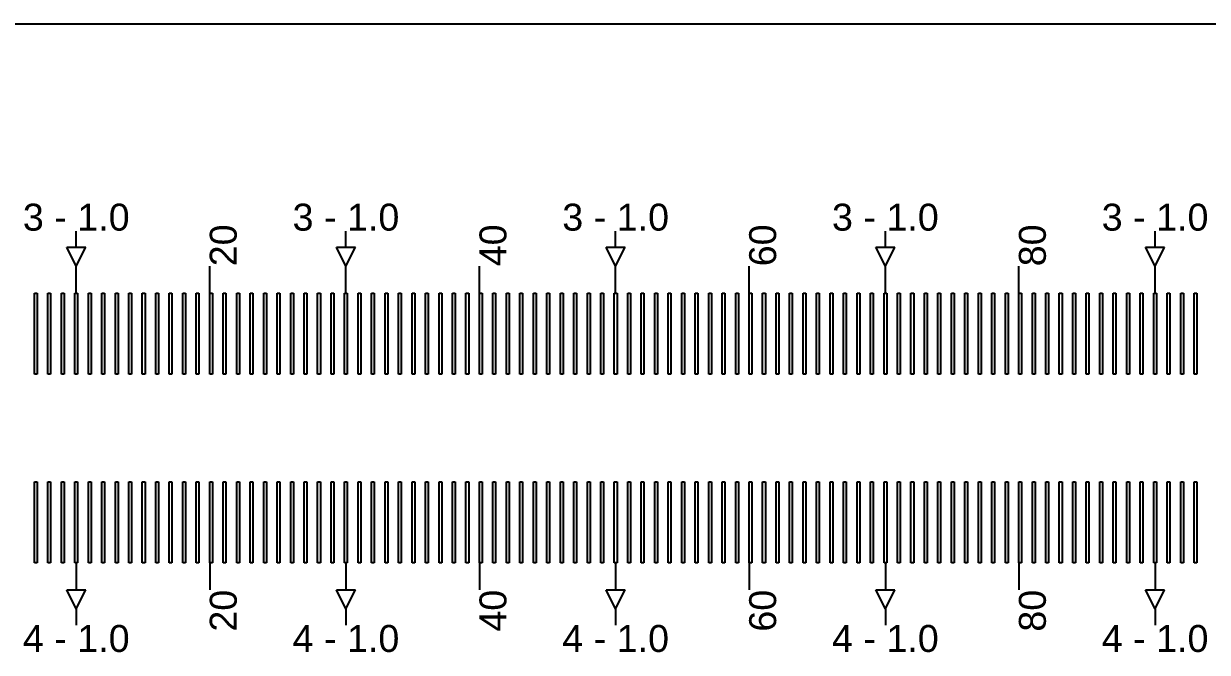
# Model space of a CAD drawing. Extents: x -119394 to 128420, y 74496 to 185496.
# Drawn here: x 12287.8 to 12726.7, y 156962.7 to 157195.9 of the extents above; entities that cross this region are included whole.
import ezdxf

# ---------------------------------------------------------------- set-up
doc = ezdxf.new("R2010")
doc.units = 13
doc.layers.add('CL - Label-1', color=120, linetype='Continuous')
doc.layers.add('CL - Label-2', color=132, linetype='Continuous')
doc.layers.add('CL - Sub-Micro', color=7, linetype='Continuous', true_color=0x47d1ff)
doc.styles.get("Standard").update_dxf_attribs({"font": 'arial.ttf'})

msp = doc.modelspace()

# ---------------------------------------------------------------- linework, layer by layer
for p, q in [((4356.79, 157195.86), (14856.79, 157195.86)), ((5281.79, 157195.86), (13931.79, 157195.86)), ((12307.29, 157112.94), (12307.29, 157118.94)), ((12407.29, 157112.94), (12407.29, 157118.94)), ((12507.29, 157112.94), (12507.29, 157118.94)), ((12607.29, 157112.94), (12607.29, 157118.94)), ((12707.29, 157112.94), (12707.29, 157118.94)), ((12307.29, 157095.86), (12307.29, 157105.86)), ((12356.79, 157095.86), (12356.79, 157105.86)), ((12407.29, 157095.86), (12407.29, 157105.86)), ((12456.79, 157095.86), (12456.79, 157105.86)), ((12507.29, 157095.86), (12507.29, 157105.86)), ((12556.79, 157095.86), (12556.79, 157105.86)), ((12607.29, 157095.86), (12607.29, 157105.86)), ((12656.79, 157095.86), (12656.79, 157105.86)), ((12707.29, 157095.86), (12707.29, 157105.86)), ((12307.29, 156995.86), (12307.29, 156985.86)), ((12356.79, 156995.86), (12356.79, 156985.86)), ((12407.29, 156995.86), (12407.29, 156985.86)), ((12456.79, 156995.86), (12456.79, 156985.86)), ((12507.29, 156995.86), (12507.29, 156985.86)), ((12556.79, 156995.86), (12556.79, 156985.86)), ((12607.29, 156995.86), (12607.29, 156985.86)), ((12656.79, 156995.86), (12656.79, 156985.86)), ((12707.29, 156995.86), (12707.29, 156985.86)), ((12307.29, 156978.79), (12307.29, 156972.79)), ((12407.29, 156978.79), (12407.29, 156972.79)), ((12507.29, 156978.79), (12507.29, 156972.79)), ((12607.29, 156978.79), (12607.29, 156972.79)), ((12707.29, 156978.79), (12707.29, 156972.79))]:
    msp.add_line(p, q)
at = {"layer": 'CL - Label-2'}
for p, q in [((12307.29, 157105.86), (12303.75, 157112.96)), ((12303.75, 157112.96), (12310.82, 157112.96)), ((12307.29, 157105.86), (12310.82, 157112.96)), ((12407.29, 157105.86), (12403.75, 157112.96)), ((12403.75, 157112.96), (12410.82, 157112.96)), ((12407.29, 157105.86), (12410.82, 157112.96)), ((12507.29, 157105.86), (12503.75, 157112.96)), ((12503.75, 157112.96), (12510.82, 157112.96)), ((12507.29, 157105.86), (12510.82, 157112.96)), ((12607.29, 157105.86), (12603.75, 157112.96)), ((12603.75, 157112.96), (12610.82, 157112.96)), ((12607.29, 157105.86), (12610.82, 157112.96)), ((12707.29, 157105.86), (12703.75, 157112.96)), ((12703.75, 157112.96), (12710.82, 157112.96)), ((12707.29, 157105.86), (12710.82, 157112.96)), ((12307.29, 156978.79), (12303.75, 156985.89)), ((12303.75, 156985.89), (12310.82, 156985.89)), ((12307.29, 156978.79), (12310.82, 156985.89)), ((12407.29, 156978.79), (12403.75, 156985.89)), ((12403.75, 156985.89), (12410.82, 156985.89)), ((12407.29, 156978.79), (12410.82, 156985.89)), ((12507.29, 156978.79), (12503.75, 156985.89)), ((12503.75, 156985.89), (12510.82, 156985.89)), ((12507.29, 156978.79), (12510.82, 156985.89)), ((12607.29, 156978.79), (12603.75, 156985.89)), ((12603.75, 156985.89), (12610.82, 156985.89)), ((12607.29, 156978.79), (12610.82, 156985.89)), ((12707.29, 156978.79), (12703.75, 156985.89)), ((12703.75, 156985.89), (12710.82, 156985.89)), ((12707.29, 156978.79), (12710.82, 156985.89))]:
    msp.add_line(p, q, dxfattribs=at)
at = {"layer": 'CL - Sub-Micro'}
for p, q in [((12291.79, 157095.86), (12292.79, 157095.86)), ((12291.79, 157065.86), (12291.79, 157095.86)), ((12292.79, 157095.86), (12292.79, 157065.86)), ((12296.79, 157095.86), (12297.79, 157095.86)), ((12296.79, 157065.86), (12296.79, 157095.86)), ((12297.79, 157095.86), (12297.79, 157065.86)), ((12301.79, 157095.86), (12302.79, 157095.86)), ((12301.79, 157065.86), (12301.79, 157095.86)), ((12302.79, 157095.86), (12302.79, 157065.86)), ((12306.79, 157095.86), (12307.79, 157095.86)), ((12306.79, 157065.86), (12306.79, 157095.86)), ((12307.79, 157095.86), (12307.79, 157065.86)), ((12311.79, 157095.86), (12312.79, 157095.86)), ((12311.79, 157065.86), (12311.79, 157095.86)), ((12312.79, 157095.86), (12312.79, 157065.86)), ((12316.79, 157095.86), (12317.79, 157095.86)), ((12316.79, 157065.86), (12316.79, 157095.86)), ((12317.79, 157095.86), (12317.79, 157065.86)), ((12321.79, 157095.86), (12322.79, 157095.86)), ((12321.79, 157065.86), (12321.79, 157095.86)), ((12322.79, 157095.86), (12322.79, 157065.86)), ((12326.79, 157095.86), (12327.79, 157095.86)), ((12326.79, 157065.86), (12326.79, 157095.86)), ((12327.79, 157095.86), (12327.79, 157065.86)), ((12331.79, 157095.86), (12332.79, 157095.86)), ((12331.79, 157065.86), (12331.79, 157095.86)), ((12332.79, 157095.86), (12332.79, 157065.86)), ((12336.79, 157095.86), (12337.79, 157095.86)), ((12336.79, 157065.86), (12336.79, 157095.86)), ((12337.79, 157095.86), (12337.79, 157065.86)), ((12341.79, 157095.86), (12342.79, 157095.86)), ((12341.79, 157065.86), (12341.79, 157095.86)), ((12342.79, 157095.86), (12342.79, 157065.86)), ((12346.79, 157095.86), (12347.79, 157095.86)), ((12346.79, 157065.86), (12346.79, 157095.86)), ((12347.79, 157095.86), (12347.79, 157065.86)), ((12351.79, 157095.86), (12352.79, 157095.86)), ((12351.79, 157065.86), (12351.79, 157095.86)), ((12352.79, 157095.86), (12352.79, 157065.86)), ((12356.79, 157095.86), (12357.79, 157095.86)), ((12356.79, 157065.86), (12356.79, 157095.86)), ((12357.79, 157095.86), (12357.79, 157065.86)), ((12361.79, 157095.86), (12362.79, 157095.86)), ((12361.79, 157065.86), (12361.79, 157095.86)), ((12362.79, 157095.86), (12362.79, 157065.86)), ((12366.79, 157095.86), (12367.79, 157095.86)), ((12366.79, 157065.86), (12366.79, 157095.86)), ((12367.79, 157095.86), (12367.79, 157065.86)), ((12371.79, 157095.86), (12372.79, 157095.86)), ((12371.79, 157065.86), (12371.79, 157095.86)), ((12372.79, 157095.86), (12372.79, 157065.86)), ((12376.79, 157095.86), (12377.79, 157095.86)), ((12376.79, 157065.86), (12376.79, 157095.86)), ((12377.79, 157095.86), (12377.79, 157065.86)), ((12381.79, 157095.86), (12382.79, 157095.86)), ((12381.79, 157065.86), (12381.79, 157095.86)), ((12382.79, 157095.86), (12382.79, 157065.86)), ((12386.79, 157095.86), (12387.79, 157095.86)), ((12386.79, 157065.86), (12386.79, 157095.86)), ((12387.79, 157095.86), (12387.79, 157065.86)), ((12391.79, 157095.86), (12392.79, 157095.86)), ((12391.79, 157065.86), (12391.79, 157095.86)), ((12392.79, 157095.86), (12392.79, 157065.86)), ((12396.79, 157095.86), (12397.79, 157095.86)), ((12396.79, 157065.86), (12396.79, 157095.86)), ((12397.79, 157095.86), (12397.79, 157065.86)), ((12401.79, 157095.86), (12402.79, 157095.86)), ((12401.79, 157065.86), (12401.79, 157095.86)), ((12402.79, 157095.86), (12402.79, 157065.86)), ((12406.79, 157095.86), (12407.79, 157095.86)), ((12406.79, 157065.86), (12406.79, 157095.86)), ((12407.79, 157095.86), (12407.79, 157065.86)), ((12411.79, 157095.86), (12412.79, 157095.86)), ((12411.79, 157065.86), (12411.79, 157095.86)), ((12412.79, 157095.86), (12412.79, 157065.86)), ((12416.79, 157095.86), (12417.79, 157095.86)), ((12416.79, 157065.86), (12416.79, 157095.86)), ((12417.79, 157095.86), (12417.79, 157065.86)), ((12421.79, 157095.86), (12422.79, 157095.86)), ((12421.79, 157065.86), (12421.79, 157095.86)), ((12422.79, 157095.86), (12422.79, 157065.86)), ((12426.79, 157095.86), (12427.79, 157095.86)), ((12426.79, 157065.86), (12426.79, 157095.86)), ((12427.79, 157095.86), (12427.79, 157065.86)), ((12431.79, 157095.86), (12432.79, 157095.86)), ((12431.79, 157065.86), (12431.79, 157095.86)), ((12432.79, 157095.86), (12432.79, 157065.86)), ((12436.79, 157095.86), (12437.79, 157095.86)), ((12436.79, 157065.86), (12436.79, 157095.86)), ((12437.79, 157095.86), (12437.79, 157065.86)), ((12441.79, 157095.86), (12442.79, 157095.86)), ((12441.79, 157065.86), (12441.79, 157095.86)), ((12442.79, 157095.86), (12442.79, 157065.86)), ((12446.79, 157095.86), (12447.79, 157095.86)), ((12446.79, 157065.86), (12446.79, 157095.86)), ((12447.79, 157095.86), (12447.79, 157065.86)), ((12451.79, 157095.86), (12452.79, 157095.86)), ((12451.79, 157065.86), (12451.79, 157095.86)), ((12452.79, 157095.86), (12452.79, 157065.86)), ((12456.79, 157095.86), (12457.79, 157095.86)), ((12456.79, 157065.86), (12456.79, 157095.86)), ((12457.79, 157095.86), (12457.79, 157065.86)), ((12461.79, 157095.86), (12462.79, 157095.86)), ((12461.79, 157065.86), (12461.79, 157095.86)), ((12462.79, 157095.86), (12462.79, 157065.86)), ((12466.79, 157095.86), (12467.79, 157095.86)), ((12466.79, 157065.86), (12466.79, 157095.86)), ((12467.79, 157095.86), (12467.79, 157065.86)), ((12471.79, 157095.86), (12472.79, 157095.86)), ((12471.79, 157065.86), (12471.79, 157095.86)), ((12472.79, 157095.86), (12472.79, 157065.86)), ((12476.79, 157095.86), (12477.79, 157095.86)), ((12476.79, 157065.86), (12476.79, 157095.86)), ((12477.79, 157095.86), (12477.79, 157065.86)), ((12481.79, 157095.86), (12482.79, 157095.86)), ((12481.79, 157065.86), (12481.79, 157095.86)), ((12482.79, 157095.86), (12482.79, 157065.86)), ((12486.79, 157095.86), (12487.79, 157095.86)), ((12486.79, 157065.86), (12486.79, 157095.86)), ((12487.79, 157095.86), (12487.79, 157065.86)), ((12491.79, 157095.86), (12492.79, 157095.86)), ((12491.79, 157065.86), (12491.79, 157095.86)), ((12492.79, 157095.86), (12492.79, 157065.86)), ((12496.79, 157095.86), (12497.79, 157095.86)), ((12496.79, 157065.86), (12496.79, 157095.86)), ((12497.79, 157095.86), (12497.79, 157065.86)), ((12501.79, 157095.86), (12502.79, 157095.86)), ((12501.79, 157065.86), (12501.79, 157095.86)), ((12502.79, 157095.86), (12502.79, 157065.86)), ((12506.79, 157095.86), (12507.79, 157095.86)), ((12506.79, 157065.86), (12506.79, 157095.86)), ((12507.79, 157095.86), (12507.79, 157065.86)), ((12511.79, 157095.86), (12512.79, 157095.86)), ((12511.79, 157065.86), (12511.79, 157095.86)), ((12512.79, 157095.86), (12512.79, 157065.86)), ((12516.79, 157095.86), (12517.79, 157095.86)), ((12516.79, 157065.86), (12516.79, 157095.86)), ((12517.79, 157095.86), (12517.79, 157065.86)), ((12521.79, 157095.86), (12522.79, 157095.86)), ((12521.79, 157065.86), (12521.79, 157095.86)), ((12522.79, 157095.86), (12522.79, 157065.86)), ((12526.79, 157095.86), (12527.79, 157095.86)), ((12526.79, 157065.86), (12526.79, 157095.86)), ((12527.79, 157095.86), (12527.79, 157065.86)), ((12531.79, 157095.86), (12532.79, 157095.86)), ((12531.79, 157065.86), (12531.79, 157095.86)), ((12532.79, 157095.86), (12532.79, 157065.86)), ((12536.79, 157095.86), (12537.79, 157095.86)), ((12536.79, 157065.86), (12536.79, 157095.86)), ((12537.79, 157095.86), (12537.79, 157065.86)), ((12541.79, 157095.86), (12542.79, 157095.86)), ((12541.79, 157065.86), (12541.79, 157095.86)), ((12542.79, 157095.86), (12542.79, 157065.86)), ((12546.79, 157095.86), (12547.79, 157095.86)), ((12546.79, 157065.86), (12546.79, 157095.86)), ((12547.79, 157095.86), (12547.79, 157065.86)), ((12551.79, 157095.86), (12552.79, 157095.86)), ((12551.79, 157065.86), (12551.79, 157095.86)), ((12552.79, 157095.86), (12552.79, 157065.86)), ((12556.79, 157095.86), (12557.79, 157095.86)), ((12556.79, 157065.86), (12556.79, 157095.86)), ((12557.79, 157095.86), (12557.79, 157065.86)), ((12561.79, 157095.86), (12562.79, 157095.86)), ((12561.79, 157065.86), (12561.79, 157095.86)), ((12562.79, 157095.86), (12562.79, 157065.86)), ((12566.79, 157095.86), (12567.79, 157095.86)), ((12566.79, 157065.86), (12566.79, 157095.86)), ((12567.79, 157095.86), (12567.79, 157065.86)), ((12571.79, 157095.86), (12572.79, 157095.86)), ((12571.79, 157065.86), (12571.79, 157095.86)), ((12572.79, 157095.86), (12572.79, 157065.86)), ((12576.79, 157095.86), (12577.79, 157095.86)), ((12576.79, 157065.86), (12576.79, 157095.86)), ((12577.79, 157095.86), (12577.79, 157065.86)), ((12581.79, 157095.86), (12582.79, 157095.86)), ((12581.79, 157065.86), (12581.79, 157095.86)), ((12582.79, 157095.86), (12582.79, 157065.86)), ((12586.79, 157095.86), (12587.79, 157095.86)), ((12586.79, 157065.86), (12586.79, 157095.86)), ((12587.79, 157095.86), (12587.79, 157065.86)), ((12591.79, 157095.86), (12592.79, 157095.86)), ((12591.79, 157065.86), (12591.79, 157095.86)), ((12592.79, 157095.86), (12592.79, 157065.86)), ((12596.79, 157095.86), (12597.79, 157095.86)), ((12596.79, 157065.86), (12596.79, 157095.86)), ((12597.79, 157095.86), (12597.79, 157065.86)), ((12601.79, 157095.86), (12602.79, 157095.86)), ((12601.79, 157065.86), (12601.79, 157095.86)), ((12602.79, 157095.86), (12602.79, 157065.86)), ((12606.79, 157095.86), (12607.79, 157095.86)), ((12606.79, 157065.86), (12606.79, 157095.86)), ((12607.79, 157095.86), (12607.79, 157065.86)), ((12611.79, 157095.86), (12612.79, 157095.86)), ((12611.79, 157065.86), (12611.79, 157095.86)), ((12612.79, 157095.86), (12612.79, 157065.86)), ((12616.79, 157095.86), (12617.79, 157095.86)), ((12616.79, 157065.86), (12616.79, 157095.86)), ((12617.79, 157095.86), (12617.79, 157065.86)), ((12621.79, 157095.86), (12622.79, 157095.86)), ((12621.79, 157065.86), (12621.79, 157095.86)), ((12622.79, 157095.86), (12622.79, 157065.86)), ((12626.79, 157095.86), (12627.79, 157095.86)), ((12626.79, 157065.86), (12626.79, 157095.86)), ((12627.79, 157095.86), (12627.79, 157065.86)), ((12631.79, 157095.86), (12632.79, 157095.86)), ((12631.79, 157065.86), (12631.79, 157095.86)), ((12632.79, 157095.86), (12632.79, 157065.86)), ((12636.79, 157095.86), (12637.79, 157095.86)), ((12636.79, 157065.86), (12636.79, 157095.86)), ((12637.79, 157095.86), (12637.79, 157065.86)), ((12641.79, 157095.86), (12642.79, 157095.86)), ((12641.79, 157065.86), (12641.79, 157095.86)), ((12642.79, 157095.86), (12642.79, 157065.86)), ((12646.79, 157095.86), (12647.79, 157095.86)), ((12646.79, 157065.86), (12646.79, 157095.86)), ((12647.79, 157095.86), (12647.79, 157065.86)), ((12651.79, 157095.86), (12652.79, 157095.86)), ((12651.79, 157065.86), (12651.79, 157095.86)), ((12652.79, 157095.86), (12652.79, 157065.86)), ((12656.79, 157095.86), (12657.79, 157095.86)), ((12656.79, 157065.86), (12656.79, 157095.86)), ((12657.79, 157095.86), (12657.79, 157065.86)), ((12661.79, 157095.86), (12662.79, 157095.86)), ((12661.79, 157065.86), (12661.79, 157095.86)), ((12662.79, 157095.86), (12662.79, 157065.86)), ((12666.79, 157095.86), (12667.79, 157095.86)), ((12666.79, 157065.86), (12666.79, 157095.86)), ((12667.79, 157095.86), (12667.79, 157065.86)), ((12671.79, 157095.86), (12672.79, 157095.86)), ((12671.79, 157065.86), (12671.79, 157095.86)), ((12672.79, 157095.86), (12672.79, 157065.86)), ((12676.79, 157095.86), (12677.79, 157095.86)), ((12676.79, 157065.86), (12676.79, 157095.86)), ((12677.79, 157095.86), (12677.79, 157065.86)), ((12681.79, 157095.86), (12682.79, 157095.86)), ((12681.79, 157065.86), (12681.79, 157095.86)), ((12682.79, 157095.86), (12682.79, 157065.86)), ((12686.79, 157095.86), (12687.79, 157095.86)), ((12686.79, 157065.86), (12686.79, 157095.86)), ((12687.79, 157095.86), (12687.79, 157065.86)), ((12691.79, 157095.86), (12692.79, 157095.86)), ((12691.79, 157065.86), (12691.79, 157095.86)), ((12692.79, 157095.86), (12692.79, 157065.86)), ((12696.79, 157095.86), (12697.79, 157095.86)), ((12696.79, 157065.86), (12696.79, 157095.86)), ((12697.79, 157095.86), (12697.79, 157065.86)), ((12701.79, 157095.86), (12702.79, 157095.86)), ((12701.79, 157065.86), (12701.79, 157095.86)), ((12702.79, 157095.86), (12702.79, 157065.86)), ((12706.79, 157095.86), (12707.79, 157095.86)), ((12706.79, 157065.86), (12706.79, 157095.86)), ((12707.79, 157095.86), (12707.79, 157065.86)), ((12711.79, 157095.86), (12712.79, 157095.86)), ((12711.79, 157065.86), (12711.79, 157095.86)), ((12712.79, 157095.86), (12712.79, 157065.86)), ((12716.79, 157095.86), (12717.79, 157095.86)), ((12716.79, 157065.86), (12716.79, 157095.86)), ((12717.79, 157095.86), (12717.79, 157065.86)), ((12721.79, 157095.86), (12722.79, 157095.86)), ((12721.79, 157065.86), (12721.79, 157095.86)), ((12722.79, 157095.86), (12722.79, 157065.86)), ((12292.79, 157065.86), (12291.79, 157065.86)), ((12297.79, 157065.86), (12296.79, 157065.86)), ((12302.79, 157065.86), (12301.79, 157065.86)), ((12307.79, 157065.86), (12306.79, 157065.86)), ((12312.79, 157065.86), (12311.79, 157065.86)), ((12317.79, 157065.86), (12316.79, 157065.86)), ((12322.79, 157065.86), (12321.79, 157065.86)), ((12327.79, 157065.86), (12326.79, 157065.86)), ((12332.79, 157065.86), (12331.79, 157065.86)), ((12337.79, 157065.86), (12336.79, 157065.86)), ((12342.79, 157065.86), (12341.79, 157065.86)), ((12347.79, 157065.86), (12346.79, 157065.86)), ((12352.79, 157065.86), (12351.79, 157065.86)), ((12357.79, 157065.86), (12356.79, 157065.86)), ((12362.79, 157065.86), (12361.79, 157065.86)), ((12367.79, 157065.86), (12366.79, 157065.86)), ((12372.79, 157065.86), (12371.79, 157065.86)), ((12377.79, 157065.86), (12376.79, 157065.86)), ((12382.79, 157065.86), (12381.79, 157065.86)), ((12387.79, 157065.86), (12386.79, 157065.86)), ((12392.79, 157065.86), (12391.79, 157065.86)), ((12397.79, 157065.86), (12396.79, 157065.86)), ((12402.79, 157065.86), (12401.79, 157065.86)), ((12407.79, 157065.86), (12406.79, 157065.86)), ((12412.79, 157065.86), (12411.79, 157065.86)), ((12417.79, 157065.86), (12416.79, 157065.86)), ((12422.79, 157065.86), (12421.79, 157065.86)), ((12427.79, 157065.86), (12426.79, 157065.86)), ((12432.79, 157065.86), (12431.79, 157065.86)), ((12437.79, 157065.86), (12436.79, 157065.86)), ((12442.79, 157065.86), (12441.79, 157065.86)), ((12447.79, 157065.86), (12446.79, 157065.86)), ((12452.79, 157065.86), (12451.79, 157065.86)), ((12457.79, 157065.86), (12456.79, 157065.86)), ((12462.79, 157065.86), (12461.79, 157065.86)), ((12467.79, 157065.86), (12466.79, 157065.86)), ((12472.79, 157065.86), (12471.79, 157065.86)), ((12477.79, 157065.86), (12476.79, 157065.86)), ((12482.79, 157065.86), (12481.79, 157065.86)), ((12487.79, 157065.86), (12486.79, 157065.86)), ((12492.79, 157065.86), (12491.79, 157065.86)), ((12497.79, 157065.86), (12496.79, 157065.86)), ((12502.79, 157065.86), (12501.79, 157065.86)), ((12507.79, 157065.86), (12506.79, 157065.86)), ((12512.79, 157065.86), (12511.79, 157065.86)), ((12517.79, 157065.86), (12516.79, 157065.86)), ((12522.79, 157065.86), (12521.79, 157065.86)), ((12527.79, 157065.86), (12526.79, 157065.86)), ((12532.79, 157065.86), (12531.79, 157065.86)), ((12537.79, 157065.86), (12536.79, 157065.86)), ((12542.79, 157065.86), (12541.79, 157065.86)), ((12547.79, 157065.86), (12546.79, 157065.86)), ((12552.79, 157065.86), (12551.79, 157065.86)), ((12557.79, 157065.86), (12556.79, 157065.86)), ((12562.79, 157065.86), (12561.79, 157065.86)), ((12567.79, 157065.86), (12566.79, 157065.86)), ((12572.79, 157065.86), (12571.79, 157065.86)), ((12577.79, 157065.86), (12576.79, 157065.86)), ((12582.79, 157065.86), (12581.79, 157065.86)), ((12587.79, 157065.86), (12586.79, 157065.86)), ((12592.79, 157065.86), (12591.79, 157065.86)), ((12597.79, 157065.86), (12596.79, 157065.86)), ((12602.79, 157065.86), (12601.79, 157065.86)), ((12607.79, 157065.86), (12606.79, 157065.86)), ((12612.79, 157065.86), (12611.79, 157065.86)), ((12617.79, 157065.86), (12616.79, 157065.86)), ((12622.79, 157065.86), (12621.79, 157065.86)), ((12627.79, 157065.86), (12626.79, 157065.86)), ((12632.79, 157065.86), (12631.79, 157065.86)), ((12637.79, 157065.86), (12636.79, 157065.86)), ((12642.79, 157065.86), (12641.79, 157065.86)), ((12647.79, 157065.86), (12646.79, 157065.86)), ((12652.79, 157065.86), (12651.79, 157065.86)), ((12657.79, 157065.86), (12656.79, 157065.86)), ((12662.79, 157065.86), (12661.79, 157065.86)), ((12667.79, 157065.86), (12666.79, 157065.86)), ((12672.79, 157065.86), (12671.79, 157065.86)), ((12677.79, 157065.86), (12676.79, 157065.86)), ((12682.79, 157065.86), (12681.79, 157065.86)), ((12687.79, 157065.86), (12686.79, 157065.86)), ((12692.79, 157065.86), (12691.79, 157065.86)), ((12697.79, 157065.86), (12696.79, 157065.86)), ((12702.79, 157065.86), (12701.79, 157065.86)), ((12707.79, 157065.86), (12706.79, 157065.86)), ((12712.79, 157065.86), (12711.79, 157065.86)), ((12717.79, 157065.86), (12716.79, 157065.86)), ((12722.79, 157065.86), (12721.79, 157065.86)), ((12291.79, 157025.86), (12292.79, 157025.86)), ((12291.79, 156995.86), (12291.79, 157025.86)), ((12292.79, 157025.86), (12292.79, 156995.86)), ((12296.79, 157025.86), (12297.79, 157025.86)), ((12296.79, 156995.86), (12296.79, 157025.86)), ((12297.79, 157025.86), (12297.79, 156995.86)), ((12301.79, 157025.86), (12302.79, 157025.86)), ((12301.79, 156995.86), (12301.79, 157025.86)), ((12302.79, 157025.86), (12302.79, 156995.86)), ((12306.79, 157025.86), (12307.79, 157025.86)), ((12306.79, 156995.86), (12306.79, 157025.86)), ((12307.79, 157025.86), (12307.79, 156995.86)), ((12311.79, 157025.86), (12312.79, 157025.86)), ((12311.79, 156995.86), (12311.79, 157025.86)), ((12312.79, 157025.86), (12312.79, 156995.86)), ((12316.79, 157025.86), (12317.79, 157025.86)), ((12316.79, 156995.86), (12316.79, 157025.86)), ((12317.79, 157025.86), (12317.79, 156995.86)), ((12321.79, 157025.86), (12322.79, 157025.86)), ((12321.79, 156995.86), (12321.79, 157025.86)), ((12322.79, 157025.86), (12322.79, 156995.86)), ((12326.79, 157025.86), (12327.79, 157025.86)), ((12326.79, 156995.86), (12326.79, 157025.86)), ((12327.79, 157025.86), (12327.79, 156995.86)), ((12331.79, 157025.86), (12332.79, 157025.86)), ((12331.79, 156995.86), (12331.79, 157025.86)), ((12332.79, 157025.86), (12332.79, 156995.86)), ((12336.79, 157025.86), (12337.79, 157025.86)), ((12336.79, 156995.86), (12336.79, 157025.86)), ((12337.79, 157025.86), (12337.79, 156995.86)), ((12341.79, 157025.86), (12342.79, 157025.86)), ((12341.79, 156995.86), (12341.79, 157025.86)), ((12342.79, 157025.86), (12342.79, 156995.86)), ((12346.79, 157025.86), (12347.79, 157025.86)), ((12346.79, 156995.86), (12346.79, 157025.86)), ((12347.79, 157025.86), (12347.79, 156995.86)), ((12351.79, 157025.86), (12352.79, 157025.86)), ((12351.79, 156995.86), (12351.79, 157025.86)), ((12352.79, 157025.86), (12352.79, 156995.86)), ((12356.79, 157025.86), (12357.79, 157025.86)), ((12356.79, 156995.86), (12356.79, 157025.86)), ((12357.79, 157025.86), (12357.79, 156995.86)), ((12361.79, 157025.86), (12362.79, 157025.86)), ((12361.79, 156995.86), (12361.79, 157025.86)), ((12362.79, 157025.86), (12362.79, 156995.86)), ((12366.79, 157025.86), (12367.79, 157025.86)), ((12366.79, 156995.86), (12366.79, 157025.86)), ((12367.79, 157025.86), (12367.79, 156995.86)), ((12371.79, 157025.86), (12372.79, 157025.86)), ((12371.79, 156995.86), (12371.79, 157025.86)), ((12372.79, 157025.86), (12372.79, 156995.86)), ((12376.79, 157025.86), (12377.79, 157025.86)), ((12376.79, 156995.86), (12376.79, 157025.86)), ((12377.79, 157025.86), (12377.79, 156995.86)), ((12381.79, 157025.86), (12382.79, 157025.86)), ((12381.79, 156995.86), (12381.79, 157025.86)), ((12382.79, 157025.86), (12382.79, 156995.86)), ((12386.79, 157025.86), (12387.79, 157025.86)), ((12386.79, 156995.86), (12386.79, 157025.86)), ((12387.79, 157025.86), (12387.79, 156995.86)), ((12391.79, 157025.86), (12392.79, 157025.86)), ((12391.79, 156995.86), (12391.79, 157025.86)), ((12392.79, 157025.86), (12392.79, 156995.86)), ((12396.79, 157025.86), (12397.79, 157025.86)), ((12396.79, 156995.86), (12396.79, 157025.86)), ((12397.79, 157025.86), (12397.79, 156995.86)), ((12401.79, 157025.86), (12402.79, 157025.86)), ((12401.79, 156995.86), (12401.79, 157025.86)), ((12402.79, 157025.86), (12402.79, 156995.86)), ((12406.79, 157025.86), (12407.79, 157025.86)), ((12406.79, 156995.86), (12406.79, 157025.86)), ((12407.79, 157025.86), (12407.79, 156995.86)), ((12411.79, 157025.86), (12412.79, 157025.86)), ((12411.79, 156995.86), (12411.79, 157025.86)), ((12412.79, 157025.86), (12412.79, 156995.86)), ((12416.79, 157025.86), (12417.79, 157025.86)), ((12416.79, 156995.86), (12416.79, 157025.86)), ((12417.79, 157025.86), (12417.79, 156995.86)), ((12421.79, 157025.86), (12422.79, 157025.86)), ((12421.79, 156995.86), (12421.79, 157025.86)), ((12422.79, 157025.86), (12422.79, 156995.86)), ((12426.79, 157025.86), (12427.79, 157025.86)), ((12426.79, 156995.86), (12426.79, 157025.86)), ((12427.79, 157025.86), (12427.79, 156995.86)), ((12431.79, 157025.86), (12432.79, 157025.86)), ((12431.79, 156995.86), (12431.79, 157025.86)), ((12432.79, 157025.86), (12432.79, 156995.86)), ((12436.79, 157025.86), (12437.79, 157025.86)), ((12436.79, 156995.86), (12436.79, 157025.86)), ((12437.79, 157025.86), (12437.79, 156995.86)), ((12441.79, 157025.86), (12442.79, 157025.86)), ((12441.79, 156995.86), (12441.79, 157025.86)), ((12442.79, 157025.86), (12442.79, 156995.86)), ((12446.79, 157025.86), (12447.79, 157025.86)), ((12446.79, 156995.86), (12446.79, 157025.86)), ((12447.79, 157025.86), (12447.79, 156995.86)), ((12451.79, 157025.86), (12452.79, 157025.86)), ((12451.79, 156995.86), (12451.79, 157025.86)), ((12452.79, 157025.86), (12452.79, 156995.86)), ((12456.79, 157025.86), (12457.79, 157025.86)), ((12456.79, 156995.86), (12456.79, 157025.86)), ((12457.79, 157025.86), (12457.79, 156995.86)), ((12461.79, 157025.86), (12462.79, 157025.86)), ((12461.79, 156995.86), (12461.79, 157025.86)), ((12462.79, 157025.86), (12462.79, 156995.86)), ((12466.79, 157025.86), (12467.79, 157025.86)), ((12466.79, 156995.86), (12466.79, 157025.86)), ((12467.79, 157025.86), (12467.79, 156995.86)), ((12471.79, 157025.86), (12472.79, 157025.86)), ((12471.79, 156995.86), (12471.79, 157025.86)), ((12472.79, 157025.86), (12472.79, 156995.86)), ((12476.79, 157025.86), (12477.79, 157025.86)), ((12476.79, 156995.86), (12476.79, 157025.86)), ((12477.79, 157025.86), (12477.79, 156995.86)), ((12481.79, 157025.86), (12482.79, 157025.86)), ((12481.79, 156995.86), (12481.79, 157025.86)), ((12482.79, 157025.86), (12482.79, 156995.86)), ((12486.79, 157025.86), (12487.79, 157025.86)), ((12486.79, 156995.86), (12486.79, 157025.86)), ((12487.79, 157025.86), (12487.79, 156995.86)), ((12491.79, 157025.86), (12492.79, 157025.86)), ((12491.79, 156995.86), (12491.79, 157025.86)), ((12492.79, 157025.86), (12492.79, 156995.86)), ((12496.79, 157025.86), (12497.79, 157025.86)), ((12496.79, 156995.86), (12496.79, 157025.86)), ((12497.79, 157025.86), (12497.79, 156995.86)), ((12501.79, 157025.86), (12502.79, 157025.86)), ((12501.79, 156995.86), (12501.79, 157025.86)), ((12502.79, 157025.86), (12502.79, 156995.86)), ((12506.79, 157025.86), (12507.79, 157025.86)), ((12506.79, 156995.86), (12506.79, 157025.86)), ((12507.79, 157025.86), (12507.79, 156995.86)), ((12511.79, 157025.86), (12512.79, 157025.86)), ((12511.79, 156995.86), (12511.79, 157025.86)), ((12512.79, 157025.86), (12512.79, 156995.86)), ((12516.79, 157025.86), (12517.79, 157025.86)), ((12516.79, 156995.86), (12516.79, 157025.86)), ((12517.79, 157025.86), (12517.79, 156995.86)), ((12521.79, 157025.86), (12522.79, 157025.86)), ((12521.79, 156995.86), (12521.79, 157025.86)), ((12522.79, 157025.86), (12522.79, 156995.86)), ((12526.79, 157025.86), (12527.79, 157025.86)), ((12526.79, 156995.86), (12526.79, 157025.86)), ((12527.79, 157025.86), (12527.79, 156995.86)), ((12531.79, 157025.86), (12532.79, 157025.86)), ((12531.79, 156995.86), (12531.79, 157025.86)), ((12532.79, 157025.86), (12532.79, 156995.86)), ((12536.79, 157025.86), (12537.79, 157025.86)), ((12536.79, 156995.86), (12536.79, 157025.86)), ((12537.79, 157025.86), (12537.79, 156995.86)), ((12541.79, 157025.86), (12542.79, 157025.86)), ((12541.79, 156995.86), (12541.79, 157025.86)), ((12542.79, 157025.86), (12542.79, 156995.86)), ((12546.79, 157025.86), (12547.79, 157025.86)), ((12546.79, 156995.86), (12546.79, 157025.86)), ((12547.79, 157025.86), (12547.79, 156995.86)), ((12551.79, 157025.86), (12552.79, 157025.86)), ((12551.79, 156995.86), (12551.79, 157025.86)), ((12552.79, 157025.86), (12552.79, 156995.86)), ((12556.79, 157025.86), (12557.79, 157025.86)), ((12556.79, 156995.86), (12556.79, 157025.86)), ((12557.79, 157025.86), (12557.79, 156995.86)), ((12561.79, 157025.86), (12562.79, 157025.86)), ((12561.79, 156995.86), (12561.79, 157025.86)), ((12562.79, 157025.86), (12562.79, 156995.86)), ((12566.79, 157025.86), (12567.79, 157025.86)), ((12566.79, 156995.86), (12566.79, 157025.86)), ((12567.79, 157025.86), (12567.79, 156995.86)), ((12571.79, 157025.86), (12572.79, 157025.86)), ((12571.79, 156995.86), (12571.79, 157025.86)), ((12572.79, 157025.86), (12572.79, 156995.86)), ((12576.79, 157025.86), (12577.79, 157025.86)), ((12576.79, 156995.86), (12576.79, 157025.86)), ((12577.79, 157025.86), (12577.79, 156995.86)), ((12581.79, 157025.86), (12582.79, 157025.86)), ((12581.79, 156995.86), (12581.79, 157025.86)), ((12582.79, 157025.86), (12582.79, 156995.86)), ((12586.79, 157025.86), (12587.79, 157025.86)), ((12586.79, 156995.86), (12586.79, 157025.86)), ((12587.79, 157025.86), (12587.79, 156995.86)), ((12591.79, 157025.86), (12592.79, 157025.86)), ((12591.79, 156995.86), (12591.79, 157025.86)), ((12592.79, 157025.86), (12592.79, 156995.86)), ((12596.79, 157025.86), (12597.79, 157025.86)), ((12596.79, 156995.86), (12596.79, 157025.86)), ((12597.79, 157025.86), (12597.79, 156995.86)), ((12601.79, 157025.86), (12602.79, 157025.86)), ((12601.79, 156995.86), (12601.79, 157025.86)), ((12602.79, 157025.86), (12602.79, 156995.86)), ((12606.79, 157025.86), (12607.79, 157025.86)), ((12606.79, 156995.86), (12606.79, 157025.86)), ((12607.79, 157025.86), (12607.79, 156995.86)), ((12611.79, 157025.86), (12612.79, 157025.86)), ((12611.79, 156995.86), (12611.79, 157025.86)), ((12612.79, 157025.86), (12612.79, 156995.86)), ((12616.79, 157025.86), (12617.79, 157025.86)), ((12616.79, 156995.86), (12616.79, 157025.86)), ((12617.79, 157025.86), (12617.79, 156995.86)), ((12621.79, 157025.86), (12622.79, 157025.86)), ((12621.79, 156995.86), (12621.79, 157025.86)), ((12622.79, 157025.86), (12622.79, 156995.86)), ((12626.79, 157025.86), (12627.79, 157025.86)), ((12626.79, 156995.86), (12626.79, 157025.86)), ((12627.79, 157025.86), (12627.79, 156995.86)), ((12631.79, 157025.86), (12632.79, 157025.86)), ((12631.79, 156995.86), (12631.79, 157025.86)), ((12632.79, 157025.86), (12632.79, 156995.86)), ((12636.79, 157025.86), (12637.79, 157025.86)), ((12636.79, 156995.86), (12636.79, 157025.86)), ((12637.79, 157025.86), (12637.79, 156995.86)), ((12641.79, 157025.86), (12642.79, 157025.86)), ((12641.79, 156995.86), (12641.79, 157025.86)), ((12642.79, 157025.86), (12642.79, 156995.86)), ((12646.79, 157025.86), (12647.79, 157025.86)), ((12646.79, 156995.86), (12646.79, 157025.86)), ((12647.79, 157025.86), (12647.79, 156995.86)), ((12651.79, 157025.86), (12652.79, 157025.86)), ((12651.79, 156995.86), (12651.79, 157025.86)), ((12652.79, 157025.86), (12652.79, 156995.86)), ((12656.79, 157025.86), (12657.79, 157025.86)), ((12656.79, 156995.86), (12656.79, 157025.86)), ((12657.79, 157025.86), (12657.79, 156995.86)), ((12661.79, 157025.86), (12662.79, 157025.86)), ((12661.79, 156995.86), (12661.79, 157025.86)), ((12662.79, 157025.86), (12662.79, 156995.86)), ((12666.79, 157025.86), (12667.79, 157025.86)), ((12666.79, 156995.86), (12666.79, 157025.86)), ((12667.79, 157025.86), (12667.79, 156995.86)), ((12671.79, 157025.86), (12672.79, 157025.86)), ((12671.79, 156995.86), (12671.79, 157025.86)), ((12672.79, 157025.86), (12672.79, 156995.86)), ((12676.79, 157025.86), (12677.79, 157025.86)), ((12676.79, 156995.86), (12676.79, 157025.86)), ((12677.79, 157025.86), (12677.79, 156995.86)), ((12681.79, 157025.86), (12682.79, 157025.86)), ((12681.79, 156995.86), (12681.79, 157025.86)), ((12682.79, 157025.86), (12682.79, 156995.86)), ((12686.79, 157025.86), (12687.79, 157025.86)), ((12686.79, 156995.86), (12686.79, 157025.86)), ((12687.79, 157025.86), (12687.79, 156995.86)), ((12691.79, 157025.86), (12692.79, 157025.86)), ((12691.79, 156995.86), (12691.79, 157025.86)), ((12692.79, 157025.86), (12692.79, 156995.86)), ((12696.79, 157025.86), (12697.79, 157025.86)), ((12696.79, 156995.86), (12696.79, 157025.86)), ((12697.79, 157025.86), (12697.79, 156995.86)), ((12701.79, 157025.86), (12702.79, 157025.86)), ((12701.79, 156995.86), (12701.79, 157025.86)), ((12702.79, 157025.86), (12702.79, 156995.86)), ((12706.79, 157025.86), (12707.79, 157025.86)), ((12706.79, 156995.86), (12706.79, 157025.86)), ((12707.79, 157025.86), (12707.79, 156995.86)), ((12711.79, 157025.86), (12712.79, 157025.86)), ((12711.79, 156995.86), (12711.79, 157025.86)), ((12712.79, 157025.86), (12712.79, 156995.86)), ((12716.79, 157025.86), (12717.79, 157025.86)), ((12716.79, 156995.86), (12716.79, 157025.86)), ((12717.79, 157025.86), (12717.79, 156995.86)), ((12721.79, 157025.86), (12722.79, 157025.86)), ((12721.79, 156995.86), (12721.79, 157025.86)), ((12722.79, 157025.86), (12722.79, 156995.86)), ((12292.79, 156995.86), (12291.79, 156995.86)), ((12297.79, 156995.86), (12296.79, 156995.86)), ((12302.79, 156995.86), (12301.79, 156995.86)), ((12307.79, 156995.86), (12306.79, 156995.86)), ((12312.79, 156995.86), (12311.79, 156995.86)), ((12317.79, 156995.86), (12316.79, 156995.86)), ((12322.79, 156995.86), (12321.79, 156995.86)), ((12327.79, 156995.86), (12326.79, 156995.86)), ((12332.79, 156995.86), (12331.79, 156995.86)), ((12337.79, 156995.86), (12336.79, 156995.86)), ((12342.79, 156995.86), (12341.79, 156995.86)), ((12347.79, 156995.86), (12346.79, 156995.86)), ((12352.79, 156995.86), (12351.79, 156995.86)), ((12357.79, 156995.86), (12356.79, 156995.86)), ((12362.79, 156995.86), (12361.79, 156995.86)), ((12367.79, 156995.86), (12366.79, 156995.86)), ((12372.79, 156995.86), (12371.79, 156995.86)), ((12377.79, 156995.86), (12376.79, 156995.86)), ((12382.79, 156995.86), (12381.79, 156995.86)), ((12387.79, 156995.86), (12386.79, 156995.86)), ((12392.79, 156995.86), (12391.79, 156995.86)), ((12397.79, 156995.86), (12396.79, 156995.86)), ((12402.79, 156995.86), (12401.79, 156995.86)), ((12407.79, 156995.86), (12406.79, 156995.86)), ((12412.79, 156995.86), (12411.79, 156995.86)), ((12417.79, 156995.86), (12416.79, 156995.86)), ((12422.79, 156995.86), (12421.79, 156995.86)), ((12427.79, 156995.86), (12426.79, 156995.86)), ((12432.79, 156995.86), (12431.79, 156995.86)), ((12437.79, 156995.86), (12436.79, 156995.86)), ((12442.79, 156995.86), (12441.79, 156995.86)), ((12447.79, 156995.86), (12446.79, 156995.86)), ((12452.79, 156995.86), (12451.79, 156995.86)), ((12457.79, 156995.86), (12456.79, 156995.86)), ((12462.79, 156995.86), (12461.79, 156995.86)), ((12467.79, 156995.86), (12466.79, 156995.86)), ((12472.79, 156995.86), (12471.79, 156995.86)), ((12477.79, 156995.86), (12476.79, 156995.86)), ((12482.79, 156995.86), (12481.79, 156995.86)), ((12487.79, 156995.86), (12486.79, 156995.86)), ((12492.79, 156995.86), (12491.79, 156995.86)), ((12497.79, 156995.86), (12496.79, 156995.86)), ((12502.79, 156995.86), (12501.79, 156995.86)), ((12507.79, 156995.86), (12506.79, 156995.86)), ((12512.79, 156995.86), (12511.79, 156995.86)), ((12517.79, 156995.86), (12516.79, 156995.86)), ((12522.79, 156995.86), (12521.79, 156995.86)), ((12527.79, 156995.86), (12526.79, 156995.86)), ((12532.79, 156995.86), (12531.79, 156995.86)), ((12537.79, 156995.86), (12536.79, 156995.86)), ((12542.79, 156995.86), (12541.79, 156995.86)), ((12547.79, 156995.86), (12546.79, 156995.86)), ((12552.79, 156995.86), (12551.79, 156995.86)), ((12557.79, 156995.86), (12556.79, 156995.86)), ((12562.79, 156995.86), (12561.79, 156995.86)), ((12567.79, 156995.86), (12566.79, 156995.86)), ((12572.79, 156995.86), (12571.79, 156995.86)), ((12577.79, 156995.86), (12576.79, 156995.86)), ((12582.79, 156995.86), (12581.79, 156995.86)), ((12587.79, 156995.86), (12586.79, 156995.86)), ((12592.79, 156995.86), (12591.79, 156995.86)), ((12597.79, 156995.86), (12596.79, 156995.86)), ((12602.79, 156995.86), (12601.79, 156995.86)), ((12607.79, 156995.86), (12606.79, 156995.86)), ((12612.79, 156995.86), (12611.79, 156995.86)), ((12617.79, 156995.86), (12616.79, 156995.86)), ((12622.79, 156995.86), (12621.79, 156995.86)), ((12627.79, 156995.86), (12626.79, 156995.86)), ((12632.79, 156995.86), (12631.79, 156995.86)), ((12637.79, 156995.86), (12636.79, 156995.86)), ((12642.79, 156995.86), (12641.79, 156995.86)), ((12647.79, 156995.86), (12646.79, 156995.86)), ((12652.79, 156995.86), (12651.79, 156995.86)), ((12657.79, 156995.86), (12656.79, 156995.86)), ((12662.79, 156995.86), (12661.79, 156995.86)), ((12667.79, 156995.86), (12666.79, 156995.86)), ((12672.79, 156995.86), (12671.79, 156995.86)), ((12677.79, 156995.86), (12676.79, 156995.86)), ((12682.79, 156995.86), (12681.79, 156995.86)), ((12687.79, 156995.86), (12686.79, 156995.86)), ((12692.79, 156995.86), (12691.79, 156995.86)), ((12697.79, 156995.86), (12696.79, 156995.86)), ((12702.79, 156995.86), (12701.79, 156995.86)), ((12707.79, 156995.86), (12706.79, 156995.86)), ((12712.79, 156995.86), (12711.79, 156995.86)), ((12717.79, 156995.86), (12716.79, 156995.86)), ((12722.79, 156995.86), (12721.79, 156995.86))]:
    msp.add_line(p, q, dxfattribs=at)

# ---------------------------------------------------------------- texts
at = {"layer": 'CL - Label-1', "char_height": 10, "rotation": 90}
for s, insert, attachment_point in [('20', (12356.79, 157105.86), 1), ('40', (12456.79, 157105.86), 1), ('60', (12556.79, 157105.86), 1), ('80', (12656.79, 157105.86), 1), ('20', (12356.79, 156985.86), 3), ('40', (12456.79, 156985.86), 3), ('60', (12556.79, 156985.86), 3), ('80', (12656.79, 156985.86), 3)]:
    msp.add_mtext_dynamic_manual_height_columns(s, width=21.565, gutter_width=12.5, heights=[8.55], dxfattribs=dict(at, insert=insert, attachment_point=attachment_point))
at = {"layer": 'CL - Label-2', "char_height": 10}
for s, insert, attachment_point in [('3 - 1.0', (12307.29, 157118.94), 8), ('3 - 1.0', (12407.29, 157118.94), 8), ('3 - 1.0', (12507.29, 157118.94), 8), ('3 - 1.0', (12607.29, 157118.94), 8), ('3 - 1.0', (12707.29, 157118.94), 8), ('4 - 1.0', (12307.29, 156972.79), 2), ('4 - 1.0', (12407.29, 156972.79), 2), ('4 - 1.0', (12507.29, 156972.79), 2), ('4 - 1.0', (12607.29, 156972.79), 2), ('4 - 1.0', (12707.29, 156972.79), 2)]:
    msp.add_mtext_dynamic_manual_height_columns(s, width=52.3045, gutter_width=12.5, heights=[18.11], dxfattribs=dict(at, insert=insert, attachment_point=attachment_point))

doc.saveas('drawing.dxf')
